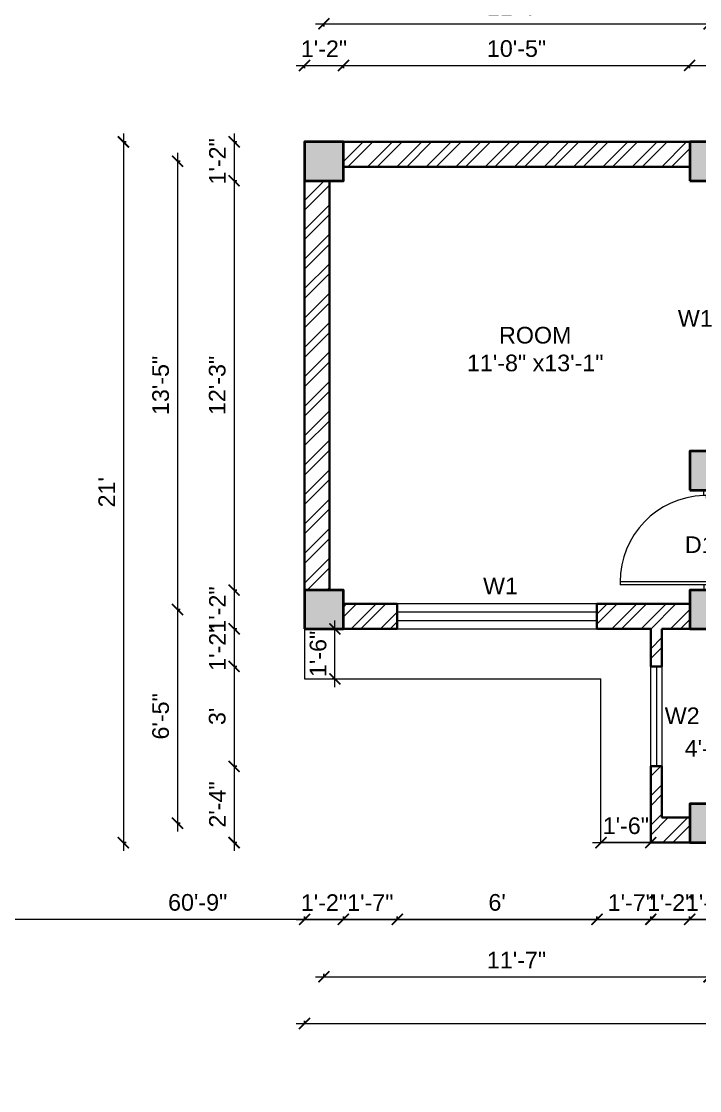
# Model space of a CAD drawing. Header units: inches. Extents: x -12071822 to 12321209, y -1222525 to 1319227.
# Drawn here: x 117815 to 118059.5, y 37755.1 to 38140.4 of the extents above; entities that cross this region are included whole.
import ezdxf

# ---------------------------------------------------------------- set-up
doc = ezdxf.new("R2010")
doc.units = ezdxf.units.IN
doc.header["$MEASUREMENT"] = 0
doc.header["$PDMODE"] = 35
for name, color, linetype, lineweight in [('Column', 181, 'Continuous', 40), ('Dimension', 130, 'Continuous', 9), ('Hatch', 9, 'Continuous', 9), ('Stairs', 61, 'Continuous', 18), ('TEXT', 255, 'Continuous', 35), ('Walls', 11, 'Continuous', 35), ('Windows', 151, 'Continuous', 15)]:
    doc.layers.add(name, color=color, linetype=linetype, lineweight=lineweight)
doc.styles.get("Standard").update_dxf_attribs({"font": 'arial.ttf'})
doc.dimstyles.get("Standard").update_dxf_attribs({"dimtxt": 6, "dimasz": 4, "dimexe": 0, "dimexo": 6, "dimgap": 3, "dimtad": 1, "dimdec": 0, "dimzin": 0, "dimdsep": 46, "dimlunit": 4, "dimtxsty": 'Standard', "dimblk": 'ARCHTICK', "dimcen": 0.09, "dimdle": 3, "dimclrd": 256, "dimadec": 0, "dimazin": 0, "dimtfac": 1, "dimtdec": 0, "dimtofl": 0, "dimtmove": 0, "dimatfit": 3, "dimfxl": 1, "dimfxlon": 1, "dimtolj": 1, "dimtzin": 0, "dimlwd": -1, "dimarcsym": 0})
pattern_1 = [(45, (-4670.357, -708.714), (-5.30330086, 5.30330086), []), (45, (-4666.821, -708.714), (-5.30330086, 5.30330086), [])]

# ---------------------------------------------------------------- blocks, each defined once
blk = doc.blocks.new('colm')
at = {"layer": 'Hatch'}
h = blk.add_hatch(color=256, dxfattribs=at)
h.dxf.hatch_style = 1
h.paths.add_polyline_path([(66705.71, 8319.73), (66705.71, 8307.73), (66717.71, 8307.73), (66717.71, 8319.73)])
at = {"layer": 'Column'}
blk.add_lwpolyline([(66705.71, 8307.73), (66717.71, 8307.73), (66717.71, 8319.73), (66705.71, 8319.73)], close=True, dxfattribs=at)
blk = doc.blocks.new('GFFGS')
at = {"layer": 'Windows'}
for p, q in [((97915.22, 19628.63), (97915.22, 19658.74)), ((97916.19, 19658.74), (97915.22, 19658.74)), ((97916.19, 19627.65), (97916.19, 19658.77)), ((97915.22, 19628.63), (97913.27, 19628.63)), ((97913.27, 19628.63), (97913.27, 19624.73)), ((97915.22, 19627.65), (97915.22, 19628.63)), ((97916.19, 19627.65), (97915.22, 19627.65)), ((97916.19, 19624.73), (97916.19, 19627.65)), ((97946.35, 19624.73), (97946.35, 19627.65)), ((97946.35, 19627.65), (97947.32, 19627.65)), ((97947.32, 19627.65), (97947.32, 19628.63)), ((97947.32, 19628.63), (97949.27, 19628.63)), ((97949.27, 19628.63), (97949.27, 19624.73)), ((97913.27, 19624.73), (97916.19, 19624.73)), ((97949.27, 19624.73), (97946.35, 19624.73))]:
    blk.add_line(p, q, dxfattribs=at)
blk.add_arc((97916.25, 19627.66), 31.08, 1.7801, 90.1235, dxfattribs=at)
blk = doc.blocks.new('_ArchTick')
at = {"color": 0, "linetype": 'ByBlock', "const_width": 0.15}
blk.add_lwpolyline([(-0.5, -0.5), (0.5, 0.5)], dxfattribs=at)
blk = doc.blocks.new('*D1651')
at = {"layer": 'Defpoints', "color": 0, "transparency": 16777216}
for p in [(117931.04, 38124.52), (117917.04, 38096.99), (117931.04, 38096.99)]:
    blk.add_point(p, dxfattribs=at)
at = {"layer": 'Dimension', "transparency": 16777216}
blk.add_line((117914.04, 38124.52), (117934.04, 38124.52), dxfattribs=at)
at = {"layer": 'Dimension', "color": 0, "lineweight": -2, "transparency": 16777216}
for p, q in [((117917.04, 38123.52), (117917.04, 38124.52)), ((117931.04, 38123.52), (117931.04, 38124.52))]:
    blk.add_line(p, q, dxfattribs=at)
at = {"layer": 'Dimension', "transparency": 16777216, "xscale": 4, "yscale": 4, "zscale": 4, "rotation": 180}
blk.add_blockref('_ArchTick', (117917.04, 38124.52), dxfattribs=at)
at = {"layer": 'Dimension', "transparency": 16777216, "xscale": 4, "yscale": 4, "zscale": 4}
blk.add_blockref('_ArchTick', (117931.04, 38124.52), dxfattribs=at)
at = {"layer": 'Dimension', "color": 0, "lineweight": -2, "transparency": 16777216, "insert": (117924.04, 38130.53), "char_height": 6, "attachment_point": 5}
blk.add_mtext('\\A1;1\'-2"', dxfattribs=at)
blk = doc.blocks.new('*D1652')
at = {"layer": 'Defpoints', "color": 0, "transparency": 16777216}
for p in [(118055.86, 38124.52), (117931.04, 38096.99), (118055.86, 38096.99)]:
    blk.add_point(p, dxfattribs=at)
at = {"layer": 'Dimension', "transparency": 16777216}
blk.add_line((117928.04, 38124.52), (118058.86, 38124.52), dxfattribs=at)
at = {"layer": 'Dimension', "color": 0, "lineweight": -2, "transparency": 16777216}
for p, q in [((117931.04, 38123.52), (117931.04, 38124.52)), ((118055.86, 38123.52), (118055.86, 38124.52))]:
    blk.add_line(p, q, dxfattribs=at)
at = {"layer": 'Dimension', "transparency": 16777216, "xscale": 4, "yscale": 4, "zscale": 4, "rotation": 180}
blk.add_blockref('_ArchTick', (117931.04, 38124.52), dxfattribs=at)
at = {"layer": 'Dimension', "transparency": 16777216, "xscale": 4, "yscale": 4, "zscale": 4}
blk.add_blockref('_ArchTick', (118055.86, 38124.52), dxfattribs=at)
at = {"layer": 'Dimension', "color": 0, "lineweight": -2, "transparency": 16777216, "insert": (117993.45, 38130.58), "char_height": 6, "attachment_point": 5}
blk.add_mtext('\\A1;10\'-5"', dxfattribs=at)
blk = doc.blocks.new('*D1655')
at = {"layer": 'Defpoints', "color": 0, "transparency": 16777216}
for p in [(118062.86, 38139.54), (117924.04, 38096.99), (118062.86, 38096.99)]:
    blk.add_point(p, dxfattribs=at)
at = {"layer": 'Dimension', "transparency": 16777216}
blk.add_line((117921.04, 38139.54), (118065.86, 38139.54), dxfattribs=at)
at = {"layer": 'Dimension', "color": 0, "lineweight": -2, "transparency": 16777216}
for p, q in [((117924.04, 38138.54), (117924.04, 38139.54)), ((118062.86, 38138.54), (118062.86, 38139.54))]:
    blk.add_line(p, q, dxfattribs=at)
at = {"layer": 'Dimension', "transparency": 16777216, "xscale": 4, "yscale": 4, "zscale": 4, "rotation": 180}
blk.add_blockref('_ArchTick', (117924.04, 38139.54), dxfattribs=at)
at = {"layer": 'Dimension', "transparency": 16777216, "xscale": 4, "yscale": 4, "zscale": 4}
blk.add_blockref('_ArchTick', (118062.86, 38139.54), dxfattribs=at)
at = {"layer": 'Dimension', "color": 0, "lineweight": -2, "transparency": 16777216, "insert": (117993.45, 38145.55), "char_height": 6, "attachment_point": 5}
blk.add_mtext('\\A1;11\'-7"', dxfattribs=at)
blk = doc.blocks.new('*D1568')
at = {"layer": 'Defpoints', "color": 0, "transparency": 16777216}
for p in [(118416.74, 38156.11), (117917.04, 38096.99), (118416.74, 38096.99)]:
    blk.add_point(p, dxfattribs=at)
at = {"layer": 'Dimension', "transparency": 16777216}
blk.add_line((117914.04, 38156.11), (118419.74, 38156.11), dxfattribs=at)
at = {"layer": 'Dimension', "color": 0, "lineweight": -2, "transparency": 16777216}
for p, q in [((117917.04, 38155.11), (117917.04, 38156.11)), ((118416.74, 38155.11), (118416.74, 38156.11))]:
    blk.add_line(p, q, dxfattribs=at)
at = {"layer": 'Dimension', "transparency": 16777216, "xscale": 4, "yscale": 4, "zscale": 4, "rotation": 180}
blk.add_blockref('_ArchTick', (117917.04, 38156.11), dxfattribs=at)
at = {"layer": 'Dimension', "transparency": 16777216, "xscale": 4, "yscale": 4, "zscale": 4}
blk.add_blockref('_ArchTick', (118416.74, 38156.11), dxfattribs=at)
at = {"layer": 'Dimension', "color": 0, "lineweight": -2, "transparency": 16777216, "insert": (118166.89, 38162.17), "char_height": 6, "attachment_point": 5}
blk.add_mtext('\\A1;41\'-8"', dxfattribs=at)
blk = doc.blocks.new('*D1658')
at = {"layer": 'Defpoints', "color": 0, "transparency": 16777216}
for p in [(117917.04, 38096.99), (117891.65, 38082.99), (117917.04, 38082.99)]:
    blk.add_point(p, dxfattribs=at)
at = {"layer": 'Dimension', "transparency": 16777216}
blk.add_line((117891.65, 38099.99), (117891.65, 38079.99), dxfattribs=at)
at = {"layer": 'Dimension', "color": 0, "lineweight": -2, "transparency": 16777216}
for p, q in [((117892.65, 38096.99), (117891.65, 38096.99)), ((117892.65, 38082.99), (117891.65, 38082.99))]:
    blk.add_line(p, q, dxfattribs=at)
at = {"layer": 'Dimension', "transparency": 16777216, "xscale": 4, "yscale": 4, "zscale": 4}
for p, rotation in [((117891.65, 38096.99), 90), ((117891.65, 38082.99), 270)]:
    blk.add_blockref('_ArchTick', p, dxfattribs=dict(at, rotation=rotation))
at = {"layer": 'Dimension', "color": 0, "lineweight": -2, "transparency": 16777216, "insert": (117885.63, 38089.99), "char_height": 6, "attachment_point": 5, "rotation": 90}
blk.add_mtext('\\A1;1\'-2"', dxfattribs=at)
blk = doc.blocks.new('*D1659')
at = {"layer": 'Defpoints', "color": 0, "transparency": 16777216}
for p in [(117917.04, 38082.99), (117891.65, 37935.49), (117917.04, 37935.49)]:
    blk.add_point(p, dxfattribs=at)
at = {"layer": 'Dimension', "transparency": 16777216}
blk.add_line((117891.65, 38085.99), (117891.65, 37932.49), dxfattribs=at)
at = {"layer": 'Dimension', "color": 0, "lineweight": -2, "transparency": 16777216}
for p, q in [((117892.65, 38082.99), (117891.65, 38082.99)), ((117892.65, 37935.49), (117891.65, 37935.49))]:
    blk.add_line(p, q, dxfattribs=at)
at = {"layer": 'Dimension', "transparency": 16777216, "xscale": 4, "yscale": 4, "zscale": 4}
for p, rotation in [((117891.65, 38082.99), 90), ((117891.65, 37935.49), 270)]:
    blk.add_blockref('_ArchTick', p, dxfattribs=dict(at, rotation=rotation))
at = {"layer": 'Dimension', "color": 0, "lineweight": -2, "transparency": 16777216, "insert": (117885.58, 38009.24), "char_height": 6, "attachment_point": 5, "rotation": 90}
blk.add_mtext('\\A1;12\'-3"', dxfattribs=at)
blk = doc.blocks.new('*D1660')
at = {"layer": 'Defpoints', "color": 0, "transparency": 16777216}
for p in [(117917.04, 37935.49), (117891.65, 37921.49), (117917.04, 37921.49)]:
    blk.add_point(p, dxfattribs=at)
at = {"layer": 'Dimension', "transparency": 16777216}
blk.add_line((117891.65, 37938.49), (117891.65, 37918.49), dxfattribs=at)
at = {"layer": 'Dimension', "color": 0, "lineweight": -2, "transparency": 16777216}
for p, q in [((117892.65, 37935.49), (117891.65, 37935.49)), ((117892.65, 37921.49), (117891.65, 37921.49))]:
    blk.add_line(p, q, dxfattribs=at)
at = {"layer": 'Dimension', "transparency": 16777216, "xscale": 4, "yscale": 4, "zscale": 4}
for p, rotation in [((117891.65, 37935.49), 90), ((117891.65, 37921.49), 270)]:
    blk.add_blockref('_ArchTick', p, dxfattribs=dict(at, rotation=rotation))
at = {"layer": 'Dimension', "color": 0, "lineweight": -2, "transparency": 16777216, "insert": (117885.63, 37928.49), "char_height": 6, "attachment_point": 5, "rotation": 90}
blk.add_mtext('\\A1;1\'-2"', dxfattribs=at)
blk = doc.blocks.new('*D1661')
at = {"layer": 'Defpoints', "color": 0, "transparency": 16777216}
for p in [(117917.04, 37921.49), (117891.65, 37907.99), (118041.86, 37907.99)]:
    blk.add_point(p, dxfattribs=at)
at = {"layer": 'Dimension', "transparency": 16777216}
blk.add_line((117891.65, 37924.49), (117891.65, 37904.99), dxfattribs=at)
at = {"layer": 'Dimension', "color": 0, "lineweight": -2, "transparency": 16777216}
for p, q in [((117892.65, 37921.49), (117891.65, 37921.49)), ((117892.65, 37907.99), (117891.65, 37907.99))]:
    blk.add_line(p, q, dxfattribs=at)
at = {"layer": 'Dimension', "transparency": 16777216, "xscale": 4, "yscale": 4, "zscale": 4}
for p, rotation in [((117891.65, 37921.49), 90), ((117891.65, 37907.99), 270)]:
    blk.add_blockref('_ArchTick', p, dxfattribs=dict(at, rotation=rotation))
at = {"layer": 'Dimension', "color": 0, "lineweight": -2, "transparency": 16777216, "insert": (117885.63, 37914.74), "char_height": 6, "attachment_point": 5, "rotation": 90}
blk.add_mtext('\\A1;1\'-2"', dxfattribs=at)
blk = doc.blocks.new('*D1662')
at = {"layer": 'Defpoints', "color": 0, "transparency": 16777216}
for p in [(118041.86, 37907.99), (117891.65, 37871.99), (118041.86, 37871.99)]:
    blk.add_point(p, dxfattribs=at)
at = {"layer": 'Dimension', "transparency": 16777216}
blk.add_line((117891.65, 37910.99), (117891.65, 37868.99), dxfattribs=at)
at = {"layer": 'Dimension', "color": 0, "lineweight": -2, "transparency": 16777216}
for p, q in [((117892.65, 37907.99), (117891.65, 37907.99)), ((117892.65, 37871.99), (117891.65, 37871.99))]:
    blk.add_line(p, q, dxfattribs=at)
at = {"layer": 'Dimension', "transparency": 16777216, "xscale": 4, "yscale": 4, "zscale": 4}
for p, rotation in [((117891.65, 37907.99), 90), ((117891.65, 37871.99), 270)]:
    blk.add_blockref('_ArchTick', p, dxfattribs=dict(at, rotation=rotation))
at = {"layer": 'Dimension', "color": 0, "lineweight": -2, "transparency": 16777216, "insert": (117885.58, 37889.99), "char_height": 6, "attachment_point": 5, "rotation": 90}
blk.add_mtext("\\A1;3'", dxfattribs=at)
blk = doc.blocks.new('*D1663')
at = {"layer": 'Defpoints', "color": 0, "transparency": 16777216}
for p in [(118041.86, 37871.99), (117891.65, 37844.49), (118041.86, 37844.49)]:
    blk.add_point(p, dxfattribs=at)
at = {"layer": 'Dimension', "transparency": 16777216}
blk.add_line((117891.65, 37874.99), (117891.65, 37841.49), dxfattribs=at)
at = {"layer": 'Dimension', "color": 0, "lineweight": -2, "transparency": 16777216}
for p, q in [((117892.65, 37871.99), (117891.65, 37871.99)), ((117892.65, 37844.49), (117891.65, 37844.49))]:
    blk.add_line(p, q, dxfattribs=at)
at = {"layer": 'Dimension', "transparency": 16777216, "xscale": 4, "yscale": 4, "zscale": 4}
for p, rotation in [((117891.65, 37871.99), 90), ((117891.65, 37844.49), 270)]:
    blk.add_blockref('_ArchTick', p, dxfattribs=dict(at, rotation=rotation))
at = {"layer": 'Dimension', "color": 0, "lineweight": -2, "transparency": 16777216, "insert": (117885.63, 37858.24), "char_height": 6, "attachment_point": 5, "rotation": 90}
blk.add_mtext('\\A1;2\'-4"', dxfattribs=at)
blk = doc.blocks.new('*D1664')
at = {"layer": 'Defpoints', "color": 0, "transparency": 16777216}
for p in [(117917.04, 38089.99), (117871.24, 37928.49), (117917.04, 37928.49)]:
    blk.add_point(p, dxfattribs=at)
at = {"layer": 'Dimension', "transparency": 16777216}
blk.add_line((117871.24, 38092.99), (117871.24, 37925.49), dxfattribs=at)
at = {"layer": 'Dimension', "color": 0, "lineweight": -2, "transparency": 16777216}
for p, q in [((117872.24, 38089.99), (117871.24, 38089.99)), ((117872.24, 37928.49), (117871.24, 37928.49))]:
    blk.add_line(p, q, dxfattribs=at)
at = {"layer": 'Dimension', "transparency": 16777216, "xscale": 4, "yscale": 4, "zscale": 4}
for p, rotation in [((117871.24, 38089.99), 90), ((117871.24, 37928.49), 270)]:
    blk.add_blockref('_ArchTick', p, dxfattribs=dict(at, rotation=rotation))
at = {"layer": 'Dimension', "color": 0, "lineweight": -2, "transparency": 16777216, "insert": (117865.18, 38009.24), "char_height": 6, "attachment_point": 5, "rotation": 90}
blk.add_mtext('\\A1;13\'-5"', dxfattribs=at)
blk = doc.blocks.new('*D1665')
at = {"layer": 'Defpoints', "color": 0, "transparency": 16777216}
for p in [(117917.04, 37928.49), (117871.24, 37851.49), (118055.86, 37851.49)]:
    blk.add_point(p, dxfattribs=at)
at = {"layer": 'Dimension', "transparency": 16777216}
blk.add_line((117871.24, 37931.49), (117871.24, 37848.49), dxfattribs=at)
at = {"layer": 'Dimension', "color": 0, "lineweight": -2, "transparency": 16777216}
for p, q in [((117872.24, 37928.49), (117871.24, 37928.49)), ((117872.24, 37851.49), (117871.24, 37851.49))]:
    blk.add_line(p, q, dxfattribs=at)
at = {"layer": 'Dimension', "transparency": 16777216, "xscale": 4, "yscale": 4, "zscale": 4}
for p, rotation in [((117871.24, 37928.49), 90), ((117871.24, 37851.49), 270)]:
    blk.add_blockref('_ArchTick', p, dxfattribs=dict(at, rotation=rotation))
at = {"layer": 'Dimension', "color": 0, "lineweight": -2, "transparency": 16777216, "insert": (117865.18, 37889.99), "char_height": 6, "attachment_point": 5, "rotation": 90}
blk.add_mtext('\\A1;6\'-5"', dxfattribs=at)
blk = doc.blocks.new('*D1569')
at = {"layer": 'Defpoints', "color": 0, "transparency": 16777216}
for p in [(117917.04, 38096.99), (117851.73, 37844.49), (118041.86, 37844.49)]:
    blk.add_point(p, dxfattribs=at)
at = {"layer": 'Dimension', "transparency": 16777216}
blk.add_line((117851.73, 38099.99), (117851.73, 37841.49), dxfattribs=at)
at = {"layer": 'Dimension', "color": 0, "lineweight": -2, "transparency": 16777216}
for p, q in [((117852.73, 38096.99), (117851.73, 38096.99)), ((117852.73, 37844.49), (117851.73, 37844.49))]:
    blk.add_line(p, q, dxfattribs=at)
at = {"layer": 'Dimension', "transparency": 16777216, "xscale": 4, "yscale": 4, "zscale": 4}
for p, rotation in [((117851.73, 38096.99), 90), ((117851.73, 37844.49), 270)]:
    blk.add_blockref('_ArchTick', p, dxfattribs=dict(at, rotation=rotation))
at = {"layer": 'Dimension', "color": 0, "lineweight": -2, "transparency": 16777216, "insert": (117845.72, 37970.74), "char_height": 6, "attachment_point": 5, "rotation": 90}
blk.add_mtext("\\A1;21'", dxfattribs=at)
blk = doc.blocks.new('*D1570')
at = {"layer": 'Defpoints', "color": 0, "transparency": 16777216}
for p in [(117917.04, 37921.49), (117931.04, 37921.49), (117931.04, 37816.85)]:
    blk.add_point(p, dxfattribs=at)
at = {"layer": 'Dimension', "transparency": 16777216}
blk.add_line((117914.04, 37816.85), (117934.04, 37816.85), dxfattribs=at)
at = {"layer": 'Dimension', "color": 0, "lineweight": -2, "transparency": 16777216}
for p, q in [((117917.04, 37817.85), (117917.04, 37816.85)), ((117931.04, 37817.85), (117931.04, 37816.85))]:
    blk.add_line(p, q, dxfattribs=at)
at = {"layer": 'Dimension', "transparency": 16777216, "xscale": 4, "yscale": 4, "zscale": 4, "rotation": 180}
blk.add_blockref('_ArchTick', (117917.04, 37816.85), dxfattribs=at)
at = {"layer": 'Dimension', "transparency": 16777216, "xscale": 4, "yscale": 4, "zscale": 4}
blk.add_blockref('_ArchTick', (117931.04, 37816.85), dxfattribs=at)
at = {"layer": 'Dimension', "color": 0, "lineweight": -2, "transparency": 16777216, "insert": (117924.04, 37822.87), "char_height": 6, "attachment_point": 5}
blk.add_mtext('\\A1;1\'-2"', dxfattribs=at)
blk = doc.blocks.new('*D1666')
at = {"layer": 'Defpoints', "color": 0, "transparency": 16777216}
for p in [(118022.45, 37921.49), (118041.86, 37844.49), (118041.86, 37816.85)]:
    blk.add_point(p, dxfattribs=at)
at = {"layer": 'Dimension', "transparency": 16777216}
blk.add_line((118019.45, 37816.85), (118044.86, 37816.85), dxfattribs=at)
at = {"layer": 'Dimension', "color": 0, "lineweight": -2, "transparency": 16777216}
for p, q in [((118022.45, 37817.85), (118022.45, 37816.85)), ((118041.86, 37817.85), (118041.86, 37816.85))]:
    blk.add_line(p, q, dxfattribs=at)
at = {"layer": 'Dimension', "transparency": 16777216, "xscale": 4, "yscale": 4, "zscale": 4, "rotation": 180}
blk.add_blockref('_ArchTick', (118022.45, 37816.85), dxfattribs=at)
at = {"layer": 'Dimension', "transparency": 16777216, "xscale": 4, "yscale": 4, "zscale": 4}
blk.add_blockref('_ArchTick', (118041.86, 37816.85), dxfattribs=at)
at = {"layer": 'Dimension', "color": 0, "lineweight": -2, "transparency": 16777216, "insert": (118034.66, 37822.87), "char_height": 6, "attachment_point": 5}
blk.add_mtext('\\A1;1\'-7"', dxfattribs=at)
blk = doc.blocks.new('*D1667')
at = {"layer": 'Defpoints', "color": 0, "transparency": 16777216}
for p in [(118041.86, 37844.49), (118055.86, 37844.49), (118055.86, 37816.85)]:
    blk.add_point(p, dxfattribs=at)
at = {"layer": 'Dimension', "transparency": 16777216}
blk.add_line((118038.86, 37816.85), (118058.86, 37816.85), dxfattribs=at)
at = {"layer": 'Dimension', "color": 0, "lineweight": -2, "transparency": 16777216}
for p, q in [((118041.86, 37817.85), (118041.86, 37816.85)), ((118055.86, 37817.85), (118055.86, 37816.85))]:
    blk.add_line(p, q, dxfattribs=at)
at = {"layer": 'Dimension', "transparency": 16777216, "xscale": 4, "yscale": 4, "zscale": 4, "rotation": 180}
blk.add_blockref('_ArchTick', (118041.86, 37816.85), dxfattribs=at)
at = {"layer": 'Dimension', "transparency": 16777216, "xscale": 4, "yscale": 4, "zscale": 4}
blk.add_blockref('_ArchTick', (118055.86, 37816.85), dxfattribs=at)
at = {"layer": 'Dimension', "color": 0, "lineweight": -2, "transparency": 16777216, "insert": (118048.86, 37822.87), "char_height": 6, "attachment_point": 5}
blk.add_mtext('\\A1;1\'-2"', dxfattribs=at)
blk = doc.blocks.new('*D1668')
at = {"layer": 'Defpoints', "color": 0, "transparency": 16777216}
for p in [(118055.86, 37844.49), (118069.86, 37844.49), (118069.86, 37816.85)]:
    blk.add_point(p, dxfattribs=at)
at = {"layer": 'Dimension', "transparency": 16777216}
blk.add_line((118052.86, 37816.85), (118072.86, 37816.85), dxfattribs=at)
at = {"layer": 'Dimension', "color": 0, "lineweight": -2, "transparency": 16777216}
for p, q in [((118055.86, 37817.85), (118055.86, 37816.85)), ((118069.86, 37817.85), (118069.86, 37816.85))]:
    blk.add_line(p, q, dxfattribs=at)
at = {"layer": 'Dimension', "transparency": 16777216, "xscale": 4, "yscale": 4, "zscale": 4, "rotation": 180}
blk.add_blockref('_ArchTick', (118055.86, 37816.85), dxfattribs=at)
at = {"layer": 'Dimension', "transparency": 16777216, "xscale": 4, "yscale": 4, "zscale": 4}
blk.add_blockref('_ArchTick', (118069.86, 37816.85), dxfattribs=at)
at = {"layer": 'Dimension', "color": 0, "lineweight": -2, "transparency": 16777216, "insert": (118062.86, 37822.87), "char_height": 6, "attachment_point": 5}
blk.add_mtext('\\A1;1\'-2"', dxfattribs=at)
blk = doc.blocks.new('*D1672')
at = {"layer": 'Defpoints', "color": 0, "transparency": 16777216}
for p in [(117924.04, 37921.49), (118062.86, 37844.49), (118062.86, 37796.16)]:
    blk.add_point(p, dxfattribs=at)
at = {"layer": 'Dimension', "transparency": 16777216}
blk.add_line((117921.04, 37796.16), (118065.86, 37796.16), dxfattribs=at)
at = {"layer": 'Dimension', "color": 0, "lineweight": -2, "transparency": 16777216}
for p, q in [((117924.04, 37797.16), (117924.04, 37796.16)), ((118062.86, 37797.16), (118062.86, 37796.16))]:
    blk.add_line(p, q, dxfattribs=at)
at = {"layer": 'Dimension', "transparency": 16777216, "xscale": 4, "yscale": 4, "zscale": 4, "rotation": 180}
blk.add_blockref('_ArchTick', (117924.04, 37796.16), dxfattribs=at)
at = {"layer": 'Dimension', "transparency": 16777216, "xscale": 4, "yscale": 4, "zscale": 4}
blk.add_blockref('_ArchTick', (118062.86, 37796.16), dxfattribs=at)
at = {"layer": 'Dimension', "color": 0, "lineweight": -2, "transparency": 16777216, "insert": (117993.45, 37802.17), "char_height": 6, "attachment_point": 5}
blk.add_mtext('\\A1;11\'-7"', dxfattribs=at)
blk = doc.blocks.new('*D1571')
at = {"layer": 'Defpoints', "color": 0, "transparency": 16777216}
for p in [(117917.04, 37921.49), (118416.74, 37844.49), (118416.74, 37779.29)]:
    blk.add_point(p, dxfattribs=at)
at = {"layer": 'Dimension', "color": 0, "lineweight": -2, "transparency": 16777216}
for p, q in [((117917.04, 37780.29), (117917.04, 37779.29)), ((118416.74, 37780.29), (118416.74, 37779.29))]:
    blk.add_line(p, q, dxfattribs=at)
at = {"layer": 'Dimension', "transparency": 16777216}
blk.add_line((117914.04, 37779.29), (118419.74, 37779.29), dxfattribs=at)
at = {"layer": 'Dimension', "transparency": 16777216, "xscale": 4, "yscale": 4, "zscale": 4, "rotation": 180}
blk.add_blockref('_ArchTick', (117917.04, 37779.29), dxfattribs=at)
at = {"layer": 'Dimension', "transparency": 16777216, "xscale": 4, "yscale": 4, "zscale": 4}
blk.add_blockref('_ArchTick', (118416.74, 37779.29), dxfattribs=at)
at = {"layer": 'Dimension', "color": 0, "lineweight": -2, "transparency": 16777216, "insert": (118166.89, 37785.35), "char_height": 6, "attachment_point": 5}
blk.add_mtext('\\A1;41\'-8"', dxfattribs=at)
blk = doc.blocks.new('*D1678')
at = {"layer": 'Defpoints', "color": 0, "transparency": 16777216}
for p in [(118202.86, 38124.52), (118055.86, 38096.99), (118202.86, 38087.99)]:
    blk.add_point(p, dxfattribs=at)
at = {"layer": 'Dimension', "transparency": 16777216}
blk.add_line((118052.86, 38124.52), (118205.86, 38124.52), dxfattribs=at)
at = {"layer": 'Dimension', "color": 0, "lineweight": -2, "transparency": 16777216}
for p, q in [((118055.86, 38123.52), (118055.86, 38124.52)), ((118202.86, 38123.52), (118202.86, 38124.52))]:
    blk.add_line(p, q, dxfattribs=at)
at = {"layer": 'Dimension', "transparency": 16777216, "xscale": 4, "yscale": 4, "zscale": 4, "rotation": 180}
blk.add_blockref('_ArchTick', (118055.86, 38124.52), dxfattribs=at)
at = {"layer": 'Dimension', "transparency": 16777216, "xscale": 4, "yscale": 4, "zscale": 4}
blk.add_blockref('_ArchTick', (118202.86, 38124.52), dxfattribs=at)
at = {"layer": 'Dimension', "color": 0, "transparency": 16777216, "insert": (118129.36, 38130.59), "char_height": 6, "attachment_point": 5}
blk.add_mtext('\\A1;12\'-3"', dxfattribs=at)
blk = doc.blocks.new('*D1578')
at = {"layer": 'Defpoints', "color": 0, "transparency": 16777216}
for p in [(117931.04, 37921.49), (117950.45, 37921.49), (117950.45, 37816.85)]:
    blk.add_point(p, dxfattribs=at)
at = {"layer": 'Dimension', "transparency": 16777216}
blk.add_line((117928.04, 37816.85), (117953.45, 37816.85), dxfattribs=at)
at = {"layer": 'Dimension', "color": 0, "lineweight": -2, "transparency": 16777216}
for p, q in [((117931.04, 37817.85), (117931.04, 37816.85)), ((117950.45, 37817.85), (117950.45, 37816.85))]:
    blk.add_line(p, q, dxfattribs=at)
at = {"layer": 'Dimension', "transparency": 16777216, "xscale": 4, "yscale": 4, "zscale": 4, "rotation": 180}
blk.add_blockref('_ArchTick', (117931.04, 37816.85), dxfattribs=at)
at = {"layer": 'Dimension', "transparency": 16777216, "xscale": 4, "yscale": 4, "zscale": 4}
blk.add_blockref('_ArchTick', (117950.45, 37816.85), dxfattribs=at)
at = {"layer": 'Dimension', "color": 0, "transparency": 16777216, "insert": (117940.75, 37822.87), "char_height": 6, "attachment_point": 5}
blk.add_mtext('\\A1;1\'-7"', dxfattribs=at)
blk = doc.blocks.new('*D1683')
at = {"layer": 'Defpoints', "color": 0, "transparency": 16777216}
for p in [(117950.45, 37921.49), (118022.45, 37921.49), (118022.45, 37816.85)]:
    blk.add_point(p, dxfattribs=at)
at = {"layer": 'Dimension', "transparency": 16777216}
blk.add_line((117947.45, 37816.85), (118025.45, 37816.85), dxfattribs=at)
at = {"layer": 'Dimension', "color": 0, "lineweight": -2, "transparency": 16777216}
for p, q in [((117950.45, 37817.85), (117950.45, 37816.85)), ((118022.45, 37817.85), (118022.45, 37816.85))]:
    blk.add_line(p, q, dxfattribs=at)
at = {"layer": 'Dimension', "transparency": 16777216, "xscale": 4, "yscale": 4, "zscale": 4, "rotation": 180}
blk.add_blockref('_ArchTick', (117950.45, 37816.85), dxfattribs=at)
at = {"layer": 'Dimension', "transparency": 16777216, "xscale": 4, "yscale": 4, "zscale": 4}
blk.add_blockref('_ArchTick', (118022.45, 37816.85), dxfattribs=at)
at = {"layer": 'Dimension', "color": 0, "transparency": 16777216, "insert": (117986.45, 37822.92), "char_height": 6, "attachment_point": 5}
blk.add_mtext("\\A1;6'", dxfattribs=at)
blk = doc.blocks.new('*D1794')
at = {"layer": 'Defpoints', "color": 0, "transparency": 16777216}
for p in [(118023.86, 37844.49), (118041.86, 37844.49), (118041.86, 37844.49)]:
    blk.add_point(p, dxfattribs=at)
at = {"layer": 'Windows', "transparency": 16777216}
blk.add_line((118020.86, 37844.49), (118044.86, 37844.49), dxfattribs=at)
at = {"layer": 'Windows', "transparency": 16777216, "xscale": 4, "yscale": 4, "zscale": 4, "rotation": 180}
blk.add_blockref('_ArchTick', (118023.86, 37844.49), dxfattribs=at)
at = {"layer": 'Windows', "transparency": 16777216, "xscale": 4, "yscale": 4, "zscale": 4}
blk.add_blockref('_ArchTick', (118041.86, 37844.49), dxfattribs=at)
at = {"layer": 'Windows', "color": 0, "transparency": 16777216, "insert": (118032.86, 37850.55), "char_height": 6, "attachment_point": 5}
blk.add_mtext('\\A1;1\'-6"', dxfattribs=at)
blk = doc.blocks.new('*D1795')
at = {"layer": 'Defpoints', "color": 0, "transparency": 16777216}
for p in [(117917.04, 37921.49), (117927.99, 37921.49), (117917.04, 37903.49)]:
    blk.add_point(p, dxfattribs=at)
at = {"layer": 'Windows', "transparency": 16777216}
blk.add_line((117927.99, 37900.49), (117927.99, 37924.49), dxfattribs=at)
at = {"layer": 'Windows', "color": 0, "lineweight": -2, "transparency": 16777216}
for p, q in [((117926.99, 37921.49), (117927.99, 37921.49)), ((117926.99, 37903.49), (117927.99, 37903.49))]:
    blk.add_line(p, q, dxfattribs=at)
at = {"layer": 'Windows', "transparency": 16777216, "xscale": 4, "yscale": 4, "zscale": 4}
for p, rotation in [((117927.99, 37921.49), 90), ((117927.99, 37903.49), 270)]:
    blk.add_blockref('_ArchTick', p, dxfattribs=dict(at, rotation=rotation))
at = {"layer": 'Windows', "color": 0, "transparency": 16777216, "insert": (117921.93, 37912.49), "char_height": 6, "attachment_point": 5, "rotation": 90}
blk.add_mtext('\\A1;1\'-6"', dxfattribs=at)
blk = doc.blocks.new('*D1617')
at = {"layer": 'Defpoints', "color": 0, "transparency": 16777216}
for p in [(118242.86, 37844.49), (117514.18, 37816.85), (117514.18, 37279.91)]:
    blk.add_point(p, dxfattribs=at)
at = {"layer": 'Dimension', "transparency": 16777216}
blk.add_line((118245.86, 37816.85), (117511.18, 37816.85), dxfattribs=at)
at = {"layer": 'Dimension', "color": 0, "lineweight": -2, "transparency": 16777216}
for p, q in [((117514.18, 37815.85), (117514.18, 37816.85)), ((118242.86, 37817.85), (118242.86, 37816.85))]:
    blk.add_line(p, q, dxfattribs=at)
at = {"layer": 'Dimension', "transparency": 16777216, "xscale": 4, "yscale": 4, "zscale": 4, "rotation": 180}
blk.add_blockref('_ArchTick', (117514.18, 37816.85), dxfattribs=at)
at = {"layer": 'Dimension', "transparency": 16777216, "xscale": 4, "yscale": 4, "zscale": 4}
blk.add_blockref('_ArchTick', (118242.86, 37816.85), dxfattribs=at)
at = {"layer": 'Dimension', "color": 0, "transparency": 16777216, "insert": (117878.52, 37822.92), "char_height": 6, "attachment_point": 5}
blk.add_mtext('\\A1;60\'-9"', dxfattribs=at)

msp = doc.modelspace()

# ---------------------------------------------------------------- hatches: boundary and pattern name
at = {"layer": 'Hatch'}
h = msp.add_hatch(dxfattribs=at)
h.set_pattern_fill('ANSI32', color=256, scale=20)
h.set_pattern_definition(pattern_1)
h.paths.add_polyline_path([(117931.04, 38096.99), (117931.04, 38087.99), (118055.86, 38087.99), (118055.86, 38096.99)])
h = msp.add_hatch(dxfattribs=at)
h.set_pattern_fill('ANSI32', color=256, scale=20)
h.set_pattern_definition(pattern_1)
h.paths.add_polyline_path([(117926.04, 38082.99), (117917.04, 38082.99), (117917.04, 37935.49), (117926.04, 37935.49)])
h = msp.add_hatch(dxfattribs=at)
h.set_pattern_fill('ANSI32', color=256, scale=20)
h.set_pattern_definition([(45, (-7290.62, 4e-11), (-5.30330086, 5.30330086), []), (45, (-7287.085, 4e-11), (-5.30330086, 5.30330086), [])])
h.paths.add_polyline_path([(117950.45, 37921.49), (117950.45, 37930.49), (117931.04, 37930.49), (117931.04, 37921.49)])
h = msp.add_hatch(dxfattribs=at)
h.set_pattern_fill('ANSI32', color=256, scale=20)
h.set_pattern_definition(pattern_1)
h.paths.add_polyline_path([(118041.86, 37921.49), (118041.86, 37907.99), (118045.86, 37907.99), (118045.86, 37921.49), (118055.86, 37921.49), (118055.86, 37930.49), (118022.45, 37930.49), (118022.45, 37921.49)])
h = msp.add_hatch(dxfattribs=at)
h.set_pattern_fill('ANSI32', color=256, scale=20)
h.set_pattern_definition(pattern_1)
h.paths.add_polyline_path([(118045.86, 37853.49), (118045.86, 37871.99), (118041.86, 37871.99), (118041.86, 37844.49), (118055.86, 37844.49), (118055.86, 37853.49)])

# ---------------------------------------------------------------- linework, layer by layer
at = {"layer": 'Stairs'}
for p, q in [((117917.04, 37921.49), (117917.04, 37903.49)), ((117917.04, 37903.49), (118023.86, 37903.49)), ((118023.86, 37844.49), (118023.86, 37903.49)), ((118041.86, 37844.49), (118023.86, 37844.49))]:
    msp.add_line(p, q, dxfattribs=at)
at = {"layer": 'Walls'}
for p, q in [((117931.04, 38096.99), (118055.86, 38096.99)), ((117931.04, 38087.99), (118055.86, 38087.99)), ((117917.04, 37935.49), (117917.04, 38082.99)), ((117926.04, 37935.49), (117926.04, 38082.99)), ((117950.45, 37930.49), (117931.04, 37930.49)), ((117950.45, 37930.49), (117950.45, 37921.49)), ((118055.86, 37930.49), (118022.45, 37930.49)), ((118022.45, 37930.49), (118022.45, 37921.49)), ((117950.45, 37921.49), (117931.04, 37921.49)), ((118022.45, 37921.49), (118041.86, 37921.49)), ((118041.86, 37921.49), (118041.86, 37907.99)), ((118045.86, 37921.49), (118045.86, 37907.99)), ((118055.86, 37921.49), (118045.86, 37921.49)), ((118045.86, 37907.99), (118041.86, 37907.99)), ((118041.86, 37871.99), (118041.86, 37844.49)), ((118045.86, 37871.99), (118041.86, 37871.99)), ((118045.86, 37871.99), (118045.86, 37853.49)), ((118055.86, 37853.49), (118045.86, 37853.49)), ((118055.86, 37844.49), (118041.86, 37844.49))]:
    msp.add_line(p, q, dxfattribs=at)
at = {"layer": 'Windows'}
for p, q in [((118022.45, 37930.49), (117950.45, 37930.49)), ((118022.45, 37927.49), (117950.45, 37927.49)), ((117950.45, 37924.49), (118022.45, 37924.49)), ((117950.45, 37921.49), (118022.45, 37921.49)), ((118041.86, 37871.99), (118041.86, 37907.99)), ((118043.86, 37907.99), (118043.86, 37871.99)), ((118045.86, 37907.99), (118045.86, 37871.99))]:
    msp.add_line(p, q, dxfattribs=at)

# ---------------------------------------------------------------- block references
at = {"layer": 'Column', "xscale": 1.166666666667879, "yscale": 1.166666666667879, "zscale": 1.166666666667879}
for p in [(40093.72, 28390.64), (40232.54, 28390.64), (40232.54, 28279.14), (40093.72, 28229.14), (40232.54, 28229.14), (40232.54, 28152.14)]:
    msp.add_blockref('colm', p, dxfattribs=at)
at = {"layer": 'Windows', "rotation": 90}
msp.add_blockref('GFFGS', (137689.54, -59977.78), dxfattribs=at)

# ---------------------------------------------------------------- texts
at = {"layer": 'TEXT', "char_height": 6}
for s, width, insert, attachment_point in [('W1', 18.7269, (118051.6, 38036.37), 1), ('\\pi29.7286;ROOM\\P\\pi18.16039;11\'-8" x13\'-1"', 84.2389, (117957.43, 38014.25), 7), ('\\pi5.0988;D1', 18.7269, (118049.04, 37954.85), 1), ('W1', 18.7269, (117981.39, 37939.99), 1), ('\\pi3.34914;W2', 18.7269, (118043.54, 37893.19), 1), ('\\pi34.18972;W/C\\P\\pi22.41891;4\'-6" x5\'-8"', 84.2389, (118031.65, 37875.41), 7)]:
    msp.add_mtext_dynamic_manual_height_columns(s, width=width, gutter_width=1, heights=[0], dxfattribs=dict(at, insert=insert, attachment_point=attachment_point))

# ---------------------------------------------------------------- dimensions: what is measured, and where the dimension line sits
at = {"layer": 'Dimension', "lineweight": -2}
for base, p1, p2, picture, middle in [((118416.74, 38156.11), (117917.04, 38096.99), (118416.74, 38096.99), '*D1568', (118166.89, 38162.17)), ((118062.86, 38139.54), (117924.04, 38096.99), (118062.86, 38096.99), '*D1655', (117993.45, 38145.55)), ((118055.86, 38124.52), (117931.04, 38096.99), (118055.86, 38096.99), '*D1652', (117993.45, 38130.58)), ((118416.74, 37779.29), (117917.04, 37921.49), (118416.74, 37844.49), '*D1571', (118166.89, 37785.35)), ((118062.86, 37796.16), (117924.04, 37921.49), (118062.86, 37844.49), '*D1672', (117993.45, 37802.17))]:
    dim = msp.add_linear_dim(base=base, p1=p1, p2=p2, dimstyle='Standard', override={"dimtmove": 1}, dxfattribs=at)
    dim.commit()
    dim.dimension.update_dxf_attribs({"geometry": picture, "text_midpoint": middle})
for base, p1, p2, picture, middle in [((117931.04, 38124.52), (117917.04, 38096.99), (117931.04, 38096.99), '*D1651', (117924.04, 38124.52)), ((117931.04, 37816.85), (117917.04, 37921.49), (117931.04, 37921.49), '*D1570', (117924.04, 37816.85)), ((118041.86, 37816.85), (118022.45, 37921.49), (118041.86, 37844.49), '*D1666', (118034.66, 37816.85)), ((118055.86, 37816.85), (118041.86, 37844.49), (118055.86, 37844.49), '*D1667', (118048.86, 37816.85)), ((118069.86, 37816.85), (118055.86, 37844.49), (118069.86, 37844.49), '*D1668', (118062.86, 37816.85))]:
    dim = msp.add_linear_dim(base=base, p1=p1, p2=p2, dimstyle='Standard', override={"dimtmove": 1}, dxfattribs=at)
    dim.commit()
    dim.dimension.update_dxf_attribs({"geometry": picture, "text_midpoint": middle, "dimtype": 160})
at = {"layer": 'Dimension'}
for base, p1, p2, picture, middle in [((118202.86, 38124.52), (118055.86, 38096.99), (118202.86, 38087.99), '*D1678', (118129.36, 38130.59)), ((118022.45, 37816.85), (117950.45, 37921.49), (118022.45, 37921.49), '*D1683', (117986.45, 37822.92)), ((117514.18, 37816.85), (118242.86, 37844.49), (117514.18, 37279.91), '*D1617', (117878.52, 37822.92))]:
    dim = msp.add_linear_dim(base=base, p1=p1, p2=p2, dimstyle='Standard', override={"dimtmove": 1}, dxfattribs=at)
    dim.commit()
    dim.dimension.update_dxf_attribs({"geometry": picture, "text_midpoint": middle})
at = {"layer": 'Dimension', "lineweight": -2}
for base, p1, p2, picture, middle in [((117851.7337, 37844.4903), (117917.0449, 38096.9878), (118041.8622, 37844.4903), '*D1569', (117845.7214, 37970.739)), ((117871.2445, 37928.4903), (117917.0449, 38089.9878), (117917.0449, 37928.4903), '*D1664', (117865.179, 38009.239)), ((117891.6463, 37935.4903), (117917.0449, 38082.9878), (117917.0449, 37935.4903), '*D1659', (117885.5808, 38009.239)), ((117871.24, 37851.49), (117917.04, 37928.49), (118055.86, 37851.49), '*D1665', (117865.18, 37889.99)), ((117891.65, 37871.99), (118041.86, 37907.99), (118041.86, 37871.99), '*D1662', (117885.58, 37889.99)), ((117891.64632988, 37844.49025462), (118041.86220448, 37871.99025462), (118041.86220448, 37844.49025462), '*D1663', (117885.63405157, 37858.24025462))]:
    dim = msp.add_linear_dim(base=base, p1=p1, p2=p2, angle=90, dimstyle='Standard', override={"dimtmove": 1}, dxfattribs=at)
    dim.commit()
    dim.dimension.update_dxf_attribs({"geometry": picture, "text_midpoint": middle})
for base, p1, p2, picture, middle in [((117891.65, 38082.99), (117917.04, 38096.99), (117917.04, 38082.99), '*D1658', (117891.65, 38089.99)), ((117891.65, 37921.49), (117917.04, 37935.49), (117917.04, 37921.49), '*D1660', (117891.65, 37928.49)), ((117891.64632988, 37907.99025462), (117917.04485504, 37921.49025462), (118041.86220448, 37907.99025462), '*D1661', (117891.64632988, 37914.74025462))]:
    dim = msp.add_linear_dim(base=base, p1=p1, p2=p2, angle=90, dimstyle='Standard', override={"dimtmove": 1}, dxfattribs=at)
    dim.commit()
    dim.dimension.update_dxf_attribs({"geometry": picture, "text_midpoint": middle, "dimtype": 160})
at = {"layer": 'Dimension'}
dim = msp.add_linear_dim(base=(117950.45, 37816.85), p1=(117931.04, 37921.49), p2=(117950.45, 37921.49), dimstyle='Standard', override={"dimtmove": 1}, dxfattribs=at)
dim.commit()
dim.dimension.update_dxf_attribs({"geometry": '*D1578', "text_midpoint": (117940.75, 37816.85), "dimtype": 160})
at = {"layer": 'Windows'}
dim = msp.add_linear_dim(base=(117927.99, 37921.49), p1=(117917.04, 37903.49), p2=(117917.04, 37921.49), angle=90, dimstyle='Standard', dxfattribs=at)
dim.commit()
dim.dimension.update_dxf_attribs({"geometry": '*D1795', "text_midpoint": (117927.99, 37912.49), "dimtype": 160})
dim = msp.add_linear_dim(base=(118041.86, 37844.49), p1=(118023.86, 37844.49), p2=(118041.86, 37844.49), dimstyle='Standard', dxfattribs=at)
dim.commit()
dim.dimension.update_dxf_attribs({"geometry": '*D1794', "text_midpoint": (118032.86, 37844.49), "dimtype": 160})

doc.saveas('drawing.dxf')
